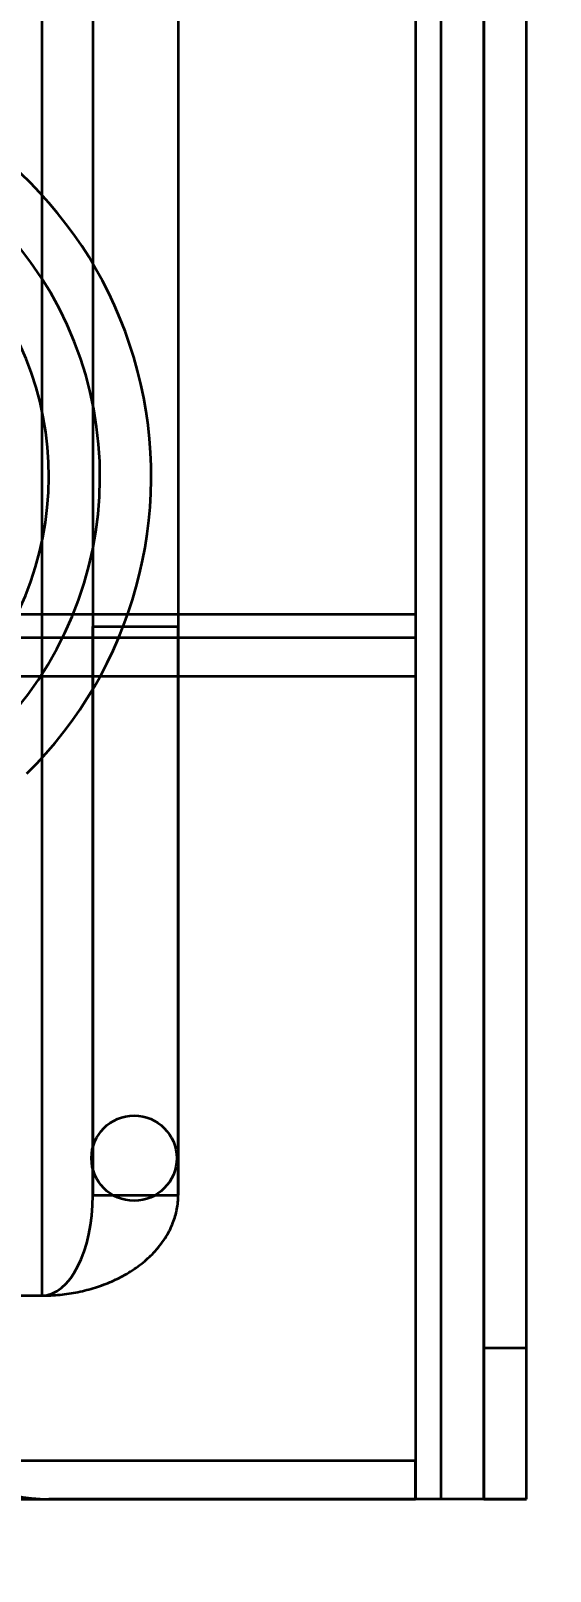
# Model space of a CAD drawing. Header units: millimetres. Extents: x -431 to 3717, y -325 to 2729.
# Drawn here: x 1396 to 1426.4, y 45.8 to 136.1 of the extents above; entities that cross this region are included whole.
import ezdxf

# ---------------------------------------------------------------- set-up
doc = ezdxf.new("R2010")
doc.units = ezdxf.units.MM
doc.styles.get("Standard").update_dxf_attribs({"font": 'arial.ttf'})
doc.dimstyles.new('CGJ', dxfattribs={"dimscale": 13, "dimtxt": 2.25, "dimasz": 2.25, "dimexe": 1, "dimexo": 1.25, "dimgap": 1.15, "dimtad": 1, "dimtoh": 1, "dimdec": 1, "dimdsep": 46, "dimtxsty": 'Standard', "dimcen": 0, "dimclrd": 2, "dimclre": 2, "dimclrt": 2, "dimadec": 0, "dimazin": 0, "dimtfac": 1, "dimtdec": 1, "dimtmove": 0, "dimatfit": 0, "dimfxl": 1, "dimtolj": 1, "dimtzin": 0, "dimlwe": -1, "dimarcsym": 2})

# ---------------------------------------------------------------- blocks, each defined once
blk = doc.blocks.new('*D57')
at = {"color": 2, "transparency": 16777216}
for p, q in [((0.015, 8.75), (0.015, -153.5)), ((1500.015, 8.75), (1500.015, -153.5))]:
    blk.add_line(p, q, dxfattribs=at)
at = {"color": 2, "lineweight": -2, "transparency": 16777216}
blk.add_line((29.265, -140.5), (1470.765, -140.5), dxfattribs=at)
at = {"color": 2, "transparency": 16777216}
for points in [[(29.265, -135.625), (29.265, -145.375), (0.015, -140.5)], [(1470.765, -135.625), (1470.765, -145.375), (1500.015, -140.5)]]:
    blk.add_solid(points, dxfattribs=at)
at = {"layer": 'Defpoints', "color": 0, "transparency": 16777216}
for p in [(0.015, 25), (1500.015, 25), (1500.015, -140.5)]:
    blk.add_point(p, dxfattribs=at)
at = {"color": 2, "transparency": 16777216, "insert": (750.015, -110.416), "char_height": 29.25, "attachment_point": 5}
blk.add_mtext('\\A1;1200 / 1350 / 1500 / 1650 / 1800', dxfattribs=at)

msp = doc.modelspace()

# ---------------------------------------------------------------- linework, layer by layer
at = {"color": 7, "linetype": 'Continuous', "lineweight": 35}
for p, q in [((1420.015, 50), (1420.015, 550)), ((1420.015, 50), (1420.015, 550)), ((1422.515, 50), (1422.515, 550)), ((1425.015, 50), (1425.015, 550)), ((1404.601, 532.172), (1404.601, 67.828)), ((1399.601, 498.8), (1399.601, 101.2)), ((1404.601, 498.8), (1404.601, 101.2)), ((1418.515, 498.08), (1418.515, 101.92)), ((1418.515, 498.08), (1418.515, 101.92)), ((1396.601, 263), (1396.601, 61.938)), ((1396.601, 263), (1396.601, 61.938)), ((1399.601, 263), (1399.601, 67.828)), ((1422.515, 239.427), (1422.515, 58.85)), ((1425.015, 58.85), (1425.015, 239.427)), ((1338.515, 101.92), (1418.515, 101.92)), ((1338.515, 101.92), (1418.515, 101.92)), ((1418.515, 101.92), (1418.515, 100.559)), ((1418.515, 101.92), (1418.515, 98.289)), ((1338.515, 100.559), (1418.515, 100.559)), ((1399.601, 67.828), (1399.601, 101.2)), ((1399.601, 101.2), (1404.601, 101.2)), ((1404.601, 67.828), (1404.601, 101.2)), ((1418.515, 100.559), (1418.515, 52.27)), ((1418.515, 100.559), (1418.515, 98.289)), ((1338.515, 98.289), (1418.515, 98.289)), ((1418.515, 98.289), (1418.515, 50)), ((1399.601, 67.828), (1404.601, 67.828)), ((1360.429, 61.938), (1396.601, 61.938)), ((1360.429, 61.938), (1396.601, 61.938)), ((1422.515, 58.85), (1422.515, 50)), ((1425.015, 58.85), (1422.515, 58.85)), ((1425.015, 50), (1425.015, 58.85)), ((1338.515, 52.27), (1418.515, 52.27)), ((1418.515, 50), (1418.515, 52.27)), ((1338.515, 50), (1418.515, 50)), ((1420.015, 50), (1397.015, 50)), ((1420.015, 50), (1397.015, 50)), ((1425.015, 50), (1420.015, 50)), ((1422.515, 50), (1420.015, 50)), ((1422.515, 50), (1425.015, 50)), ((1425.015, 50), (1422.515, 50))]:
    msp.add_line(p, q, dxfattribs=at)
msp.add_circle((1402.015, 70), 2.5, dxfattribs=at)
msp.add_circle((1402.015, 70), 2.5, dxfattribs=at)
for centre, radius, start, end in [((1378.515, 110), 24.5, 314.6585, 134.6585), ((1378.515, 110), 24.5, 314.6585, 134.6585), ((1378.515, 110), 21.5, 314.6585, 134.29926), ((1378.515, 110), 18.5, 314.91132, 134.6585), ((1397.015, 60), 10, 180, 270), ((1397.015, 60), 10, 180, 270)]:
    msp.add_arc(centre, radius, start, end, dxfattribs=at)
msp.add_ellipse((1396.601, 67.828), major_axis=(0, 5.889), ratio=0.5094, start_param=3.141593, end_param=4.712389, dxfattribs=at)
msp.add_open_spline([(1396.601, 61.938), (1396.781, 61.941), (1397.142, 61.946), (1397.679, 61.988), (1398.209, 62.054), (1398.732, 62.146), (1399.246, 62.265), (1399.75, 62.409), (1400.238, 62.577), (1400.71, 62.769), (1401.16, 62.983), (1401.605, 63.226), (1402.035, 63.498), (1402.45, 63.801), (1402.83, 64.123), (1403.194, 64.481), (1403.532, 64.873), (1403.839, 65.303), (1404.095, 65.747), (1404.291, 66.182), (1404.433, 66.603), (1404.53, 67.007), (1404.59, 67.416), (1404.598, 67.69), (1404.601, 67.828)], degree=3, knots=[0, 0, 0, 0, 0.038153, 0.0765744, 0.1148524, 0.1531322, 0.1924275, 0.2317255, 0.271932, 0.3121416, 0.3532381, 0.3943376, 0.4405836, 0.4868335, 0.5340262, 0.5812221, 0.6364818, 0.6917454, 0.7481559, 0.8045691, 0.85311, 0.9016517, 0.9508257, 1, 1, 1, 1], dxfattribs=at)

# ---------------------------------------------------------------- dimensions: what is measured, and where the dimension line sits
dim = msp.add_linear_dim(base=(1500.015, -140.5), p1=(0.015, 25), p2=(1500.015, 25), angle=180, text='1200 / 1350 / <> / 1650 / 1800', dimstyle='CGJ')
dim.commit()
dim.dimension.update_dxf_attribs({"geometry": '*D57', "text_midpoint": (750.015, -140.5), "dimtype": 160})

doc.saveas('drawing.dxf')
